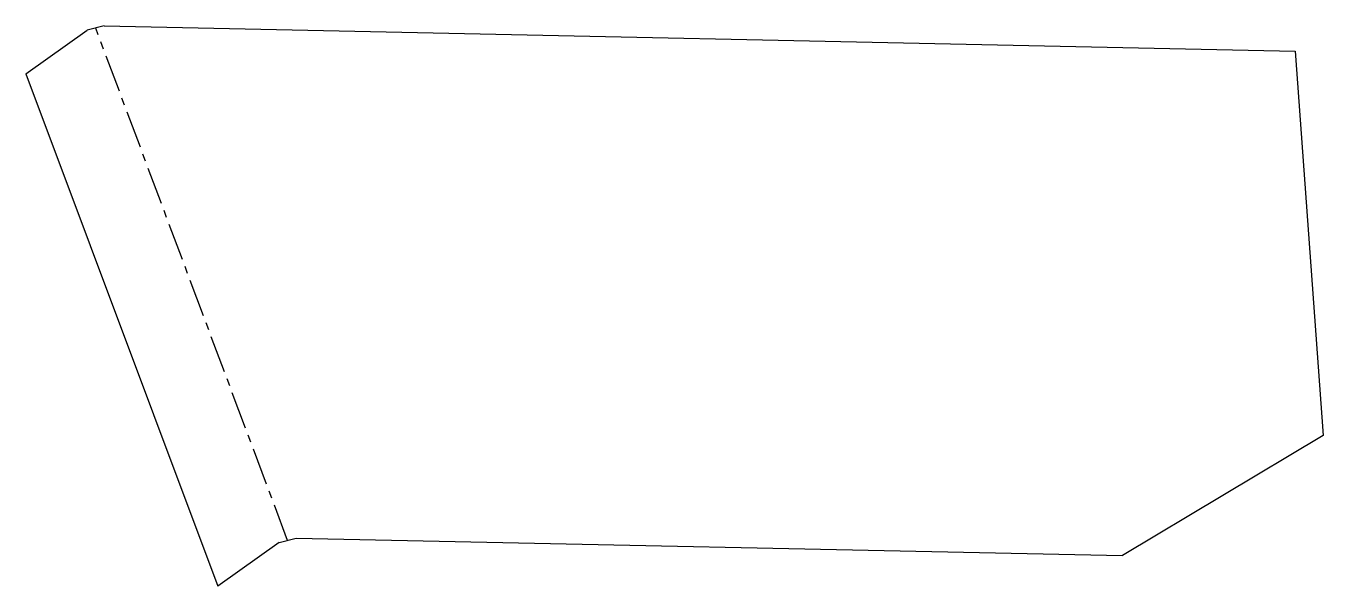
# Model space of a CAD drawing. Header units: millimetres. Extents: x -666 to -227, y 273 to 463.
import ezdxf

# ---------------------------------------------------------------- set-up
doc = ezdxf.new("R2010")
doc.units = ezdxf.units.MM
doc.linetypes.add('CENTERX2', pattern=[20.32, 12.7, -2.54, 2.54, -2.54])

msp = doc.modelspace()

# ---------------------------------------------------------------- linework, layer by layer
at = {"color": 7, "linetype": 'Continuous', "lineweight": 25}
for p, q in [((-666.41, 446.68), (-645.66, 461.45)), ((-639.89, 462.9), (-645.66, 461.45)), ((-639.89, 462.9), (-236.46, 454.39)), ((-236.46, 454.39), (-227.04, 324.13)), ((-666.41, 446.68), (-601.44, 273.06)), ((-227.04, 324.13), (-294.98, 283.37)), ((-580.69, 287.82), (-601.44, 273.06)), ((-580.69, 287.82), (-574.92, 289.28)), ((-574.92, 289.28), (-294.98, 283.37))]:
    msp.add_line(p, q, dxfattribs=at)
at = {"color": 7, "linetype": 'CENTERX2'}
msp.add_line((-577.81, 288.55), (-642.77, 462.18), dxfattribs=at)

doc.saveas('drawing.dxf')
